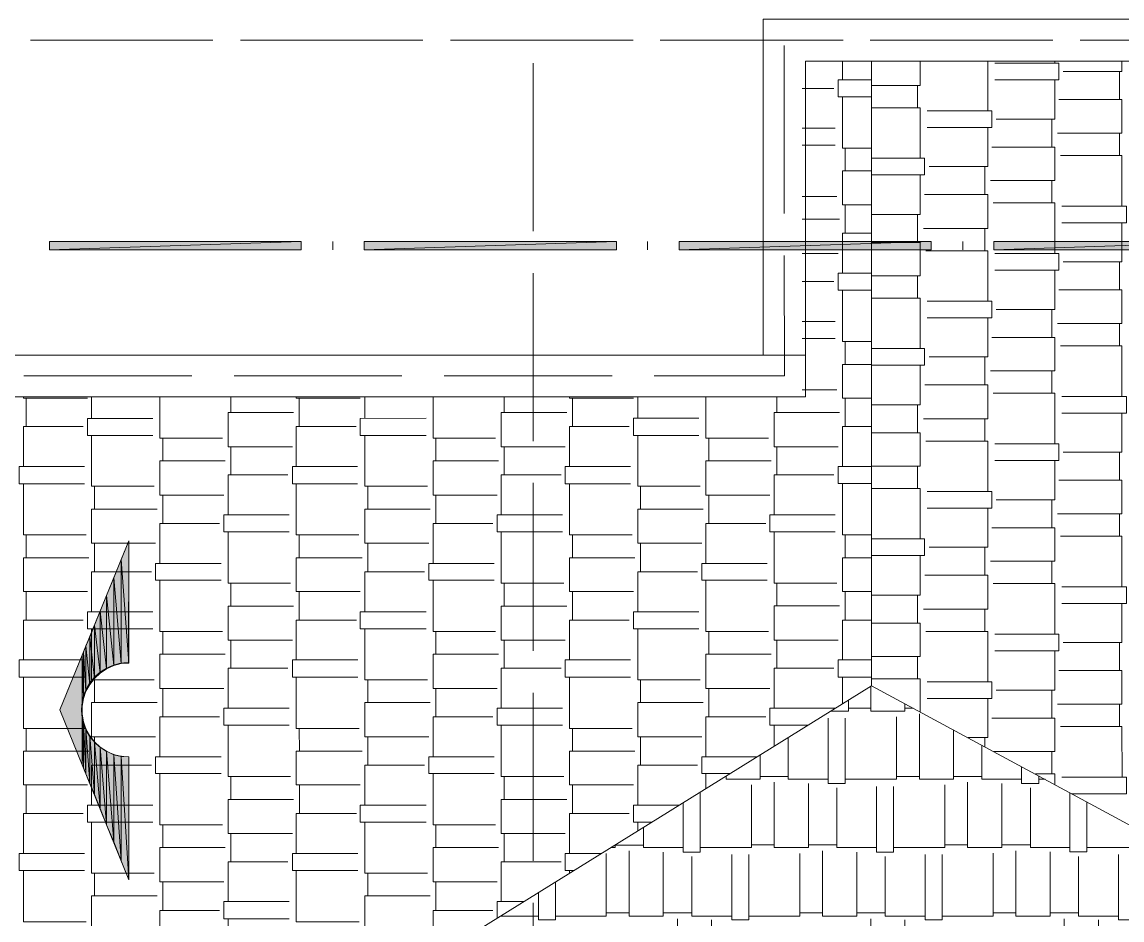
# Model space of a CAD drawing. Header units: metres. Extents: x 14 to 155, y 0 to 125.
# Drawn here: x 105.576 to 109.506, y 102.173 to 105.381 of the extents above; entities that cross this region are included whole.
import ezdxf

# ---------------------------------------------------------------- set-up
doc = ezdxf.new("R2010")
doc.units = ezdxf.units.M
doc.layers.add('PDF2_Geometry', color=7, linetype='Continuous', true_color=0xffbe80)
doc.layers.add('PDF2_Solid Fills', color=7, linetype='Continuous')

msp = doc.modelspace()

# ---------------------------------------------------------------- linework, layer by layer
at = {"layer": 'PDF2_Geometry', "color": 0, "lineweight": 5}
for points in [[(112.995, 105.2402), (112.9949, 107.5903), (104.2263, 107.5899), (104.2264, 105.4435), (104.2264, 104.0414), (108.375, 104.0416), (108.3749, 105.2401)], [(112.8446, 105.3907), (108.2245, 105.3905), (108.2246, 104.1905), (104.3768, 104.1903), (104.3767, 107.4396), (112.8446, 107.4399)]]:
    msp.add_lwpolyline(points, close=True, dxfattribs=at)
at = {"layer": 'PDF2_Geometry', "color": 0, "lineweight": 0}
for points in [[(105.6066, 105.3152), (106.2067, 105.3153)], [(105.6583, 105.3152), (106.2583, 105.3153)], [(106.357, 105.3153), (106.9571, 105.3153)], [(106.4088, 105.3153), (107.0088, 105.3153)], [(107.1074, 105.3153), (107.7075, 105.3153)], [(107.1592, 105.3153), (107.7592, 105.3153)], [(107.8564, 105.3153), (108.4564, 105.3153)], [(107.9096, 105.3153), (108.5096, 105.3153)], [(108.2997, 105.2965), (108.2997, 104.6965)], [(108.6068, 105.3153), (109.2068, 105.3154)], [(108.6585, 105.3153), (109.2585, 105.3154)], [(109.3572, 105.3154), (109.9572, 105.3154)], [(109.4089, 105.3154), (110.0089, 105.3154)], [(107.402, 105.2338), (107.402, 104.6338)], [(108.508, 105.2401), (108.508, 105.1742)], [(108.6115, 105.1539), (108.7854, 105.1539), (108.7854, 105.2401)], [(109.0267, 105.0631), (109.0267, 105.2401)], [(109.0517, 105.1744), (109.2805, 105.1744), (109.2805, 105.2339), (109.0517, 105.2339)], [(109.2663, 105.2339), (109.2663, 105.2402)], [(109.2961, 105.2041), (109.5061, 105.2041), (109.5061, 105.2401)], [(108.6115, 105.1743), (108.4924, 105.1743), (108.4924, 105.1132), (108.6115, 105.1132)], [(109.0564, 105.0334), (109.2663, 105.0334), (109.2663, 105.1744)], [(109.4967, 105.1039), (109.4967, 105.2041)], [(108.3639, 105.1429), (108.4767, 105.1429)], [(108.776, 105.074), (108.776, 105.1539)], [(108.508, 105.1132), (108.5081, 104.9299), (108.6115, 104.9299)], [(109.2758, 104.9832), (109.5061, 104.9832), (109.5061, 105.1039), (109.2805, 105.1039)], [(108.7854, 104.8938), (108.7854, 105.074), (108.6115, 105.074)], [(108.8105, 105.0035), (109.0408, 105.0035), (109.0408, 105.0631), (108.8105, 105.0631)], [(109.2554, 104.933), (109.2554, 105.0333)], [(108.364, 105.0019), (108.4814, 105.0019)], [(108.8168, 104.8641), (109.0267, 104.8641), (109.0267, 105.0035)], [(109.4967, 104.9033), (109.4967, 104.9832)], [(108.364, 104.9409), (108.4814, 104.9409)], [(109.0361, 104.814), (109.2663, 104.814), (109.2663, 104.933), (109.0408, 104.933)], [(108.5175, 104.9299), (108.5175, 104.8484)], [(108.6115, 104.8343), (108.801, 104.8343), (108.801, 104.8938), (108.6115, 104.8938)], [(109.5061, 104.7231), (109.5061, 104.9033), (109.2868, 104.9033)], [(109.0157, 104.7639), (109.0157, 104.8641)], [(108.6115, 104.8485), (108.5081, 104.8484), (108.5081, 104.7278), (108.6115, 104.7278)], [(108.6115, 104.6934), (108.7854, 104.6934), (108.7854, 104.8344)], [(109.2554, 104.7341), (109.2554, 104.814)], [(108.364, 104.7576), (108.4877, 104.7576)], [(108.7965, 104.6432), (109.0267, 104.6432), (109.0267, 104.7639), (108.8011, 104.7639)], [(109.2664, 104.5539), (109.2663, 104.7341), (109.0455, 104.7341)], [(108.5175, 104.7278), (108.5175, 104.626)], [(109.2915, 104.6636), (109.5217, 104.6636), (109.5217, 104.7231), (109.2915, 104.7231)], [(108.364, 104.6761), (108.4971, 104.6761)], [(108.776, 104.5931), (108.776, 104.6933)], [(109.2962, 104.5242), (109.5061, 104.5242), (109.5061, 104.6636)], [(108.6115, 104.626), (108.5081, 104.626), (108.5081, 104.4834)], [(109.0157, 104.5634), (109.0157, 104.6432)], [(106.6861, 104.5664), (106.6861, 104.5962)], [(107.8109, 104.5664), (107.8109, 104.5962)], [(108.6115, 104.474), (108.7854, 104.474), (108.7854, 104.5931), (108.6115, 104.5931)], [(108.9374, 104.5665), (108.9374, 104.5963)], [(108.2997, 104.5461), (108.2998, 104.1168), (107.8345, 104.1168)], [(108.364, 104.5539), (108.4924, 104.5539)], [(109.0267, 104.3832), (109.0267, 104.5634), (108.8058, 104.5634)], [(109.0518, 104.4944), (109.2805, 104.4944), (109.2805, 104.5539), (109.0517, 104.5539)], [(109.4967, 104.4239), (109.4967, 104.5241)], [(107.4021, 104.4833), (107.4021, 103.8833)], [(108.6115, 104.4834), (108.4924, 104.4834), (108.4924, 104.4222)], [(108.776, 104.3941), (108.776, 104.474)], [(109.0564, 104.3534), (109.2664, 104.3534), (109.2664, 104.4944)], [(108.364, 104.4536), (108.4768, 104.4536)], [(108.4924, 104.4223), (108.6115, 104.4223)], [(108.5081, 104.4223), (108.5081, 104.239), (108.6115, 104.2391)], [(109.2758, 104.3033), (109.5061, 104.3033), (109.5061, 104.424)], [(109.5061, 104.4239), (109.2805, 104.4239)], [(108.7854, 104.2139), (108.7854, 104.3941), (108.6115, 104.3941)], [(108.8105, 104.3236), (109.0408, 104.3236), (109.0408, 104.3832), (108.8105, 104.3832)], [(109.2554, 104.2531), (109.2554, 104.3534)], [(108.364, 104.311), (108.4815, 104.311)], [(108.8168, 104.1842), (109.0267, 104.1842), (109.0267, 104.3236)], [(109.4967, 104.2233), (109.4967, 104.3032)], [(108.364, 104.2499), (108.4815, 104.2499)], [(108.5175, 104.239), (108.5176, 104.1576)], [(109.0361, 104.1341), (109.2664, 104.1341), (109.2664, 104.2531), (109.0408, 104.2531)], [(109.5061, 104.2233), (109.2868, 104.2233)], [(109.5061, 104.0432), (109.5061, 104.2234)], [(108.6115, 104.1544), (108.8011, 104.1544), (108.8011, 104.2139), (108.6115, 104.2139)], [(109.0158, 104.0839), (109.0158, 104.1841)], [(108.6115, 104.1576), (108.5081, 104.1576), (108.5081, 104.0369), (108.6115, 104.0369)], [(108.6115, 104.0134), (108.7854, 104.0134), (108.7854, 104.1544)], [(105.5831, 104.1167), (106.1832, 104.1167)], [(106.3336, 104.1167), (106.9336, 104.1167)], [(107.0841, 104.1167), (107.6841, 104.1168)], [(109.2554, 104.0542), (109.2554, 104.1341)], [(108.364, 104.0666), (108.4877, 104.0666)], [(108.7965, 103.9633), (109.0267, 103.9633), (109.0267, 104.084)], [(109.0267, 104.0839), (108.8012, 104.0839)], [(105.5816, 104.0415), (105.5816, 104.0368), (105.8103, 104.0368)], [(105.591, 104.0368), (105.591, 103.935)], [(105.8245, 104.0415), (105.8245, 103.9647)], [(106.0688, 104.0415), (106.0688, 103.8942), (106.2929, 103.8942)], [(106.3226, 104.0415), (106.3226, 103.9851)], [(106.556, 104.0415), (106.556, 104.0368), (106.7848, 104.0368)], [(106.567, 104.0368), (106.567, 103.935)], [(106.8005, 104.0415), (106.8005, 103.9647)], [(107.0449, 104.0415), (107.0449, 103.8943), (107.2674, 103.8943)], [(107.2987, 104.0416), (107.2987, 103.9851)], [(107.5321, 104.0416), (107.5321, 104.0369), (107.7609, 104.0369)], [(107.5431, 104.0369), (107.5431, 103.9351)], [(107.7765, 104.0416), (107.7765, 103.9648)], [(108.0193, 104.0416), (108.0194, 103.8943), (108.2434, 103.8943)], [(108.2731, 104.0416), (108.2731, 103.9852)], [(108.5176, 104.0369), (108.5176, 103.9351)], [(109.2664, 103.874), (109.2664, 104.0542), (109.0455, 104.0542)], [(109.2915, 103.9837), (109.5218, 103.9837), (109.5218, 104.0432), (109.2915, 104.0432)], [(108.776, 103.9132), (108.776, 104.0134)], [(106.0438, 103.9647), (105.8103, 103.9647), (105.8103, 103.9036)], [(106.5467, 103.9851), (106.3132, 103.9851), (106.3132, 103.8629), (106.542, 103.8629)], [(107.0198, 103.9648), (106.7848, 103.9647), (106.7848, 103.9036)], [(107.5227, 103.9851), (107.2877, 103.9851), (107.2877, 103.863), (107.5165, 103.863)], [(107.9943, 103.9648), (107.7609, 103.9648), (107.7609, 103.9037)], [(108.4972, 103.9852), (108.2638, 103.9852), (108.2638, 103.863), (108.4925, 103.863)], [(109.0158, 103.8834), (109.0158, 103.9632)], [(109.2962, 103.8443), (109.5061, 103.8443), (109.5061, 103.9837)], [(105.7947, 103.935), (105.5816, 103.935), (105.5816, 103.7924)], [(106.7706, 103.935), (106.556, 103.935), (106.556, 103.7924)], [(107.7452, 103.9351), (107.5321, 103.9351), (107.5321, 103.7925)], [(108.6115, 103.9351), (108.5081, 103.9351), (108.5081, 103.7925)], [(108.6115, 103.7941), (108.7854, 103.7941), (108.7854, 103.9132), (108.6115, 103.9132)], [(105.8103, 103.9037), (106.0438, 103.9037)], [(105.8245, 103.9037), (105.8245, 103.722)], [(106.0798, 103.8942), (106.0798, 103.8127)], [(106.7848, 103.9037), (107.0198, 103.9037)], [(106.8005, 103.9037), (106.8005, 103.722)], [(107.0542, 103.8943), (107.0543, 103.8128)], [(107.7609, 103.9038), (107.9943, 103.9038)], [(107.7765, 103.9038), (107.7765, 103.7221)], [(108.0303, 103.8943), (108.0303, 103.8128)], [(109.0267, 103.8834), (108.8059, 103.8834)], [(109.0267, 103.7033), (109.0267, 103.8835)], [(109.0518, 103.8145), (109.2805, 103.8145), (109.2805, 103.874), (109.0518, 103.874)], [(106.3226, 103.8629), (106.3226, 103.7627)], [(107.2987, 103.863), (107.2987, 103.7627)], [(108.2731, 103.863), (108.2732, 103.7628)], [(109.4967, 103.744), (109.4967, 103.8442)], [(105.7994, 103.7924), (105.5659, 103.7924), (105.5659, 103.7313), (105.7994, 103.7313)], [(106.3023, 103.8128), (106.0688, 103.8127), (106.0688, 103.6906), (106.2976, 103.6906)], [(106.7754, 103.7924), (106.542, 103.7924), (106.542, 103.7313), (106.7754, 103.7313)], [(107.2783, 103.8128), (107.0449, 103.8128), (107.0449, 103.6906), (107.2736, 103.6906)], [(107.7499, 103.7925), (107.5165, 103.7925), (107.5165, 103.7313), (107.7499, 103.7313)], [(108.2528, 103.8128), (108.0194, 103.8128), (108.0194, 103.6907), (108.2481, 103.6907)], [(108.6115, 103.7925), (108.4924, 103.7925), (108.4924, 103.7314), (108.6115, 103.7314)], [(108.776, 103.7142), (108.776, 103.7941)], [(109.0565, 103.6734), (109.2664, 103.6735), (109.2664, 103.8145)], [(106.5263, 103.7627), (106.3132, 103.7627), (106.3132, 103.6201)], [(107.5023, 103.7627), (107.2877, 103.7627), (107.2877, 103.6201)], [(108.4769, 103.7628), (108.2638, 103.7628), (108.2638, 103.6202)], [(105.5816, 103.7313), (105.5816, 103.548), (105.8056, 103.548)], [(105.8245, 103.7219), (106.0486, 103.7219)], [(105.8355, 103.7219), (105.8355, 103.6404)], [(106.556, 103.7313), (106.5561, 103.548), (106.7801, 103.548)], [(106.8005, 103.7219), (107.0245, 103.7219)], [(106.8114, 103.7219), (106.8114, 103.6405)], [(107.4021, 103.7345), (107.4021, 103.1345)], [(107.5321, 103.7313), (107.5321, 103.548), (107.7562, 103.5481)], [(107.7765, 103.722), (107.999, 103.722)], [(107.7859, 103.722), (107.7859, 103.6405)], [(108.5081, 103.7314), (108.5081, 103.5481), (108.6115, 103.5481)], [(108.7854, 103.534), (108.7854, 103.7142), (108.6115, 103.7142)], [(109.2759, 103.6233), (109.5061, 103.6233), (109.5061, 103.744), (109.2805, 103.744)], [(106.0798, 103.6906), (106.0798, 103.5888)], [(107.0543, 103.6906), (107.0543, 103.5888)], [(108.0303, 103.6907), (108.0303, 103.5888)], [(108.8106, 103.6437), (109.0408, 103.6437), (109.0408, 103.7033), (108.8106, 103.7033)], [(109.2554, 103.5732), (109.2554, 103.6735)], [(106.0595, 103.6404), (105.8245, 103.6404), (105.8245, 103.5183), (106.0533, 103.5183)], [(107.0339, 103.6405), (106.8005, 103.6405), (106.8005, 103.5183), (107.0292, 103.5183)], [(108.01, 103.6405), (107.7765, 103.6405), (107.7765, 103.5183), (108.0053, 103.5183)], [(108.8168, 103.5042), (109.0268, 103.5042), (109.0268, 103.6436)], [(106.531, 103.6201), (106.2976, 103.6201), (106.2976, 103.559), (106.531, 103.559)], [(107.5071, 103.6201), (107.2736, 103.6201), (107.2736, 103.559), (107.5071, 103.559)], [(108.4816, 103.6202), (108.2481, 103.6202), (108.2481, 103.559), (108.4816, 103.559)], [(109.4967, 103.5434), (109.4967, 103.6233)], [(106.2819, 103.5888), (106.0688, 103.5888), (106.0688, 103.4462)], [(106.3132, 103.559), (106.3132, 103.3757), (106.5357, 103.3757)], [(107.258, 103.5888), (107.0449, 103.5888), (107.0449, 103.4462)], [(107.2877, 103.559), (107.2877, 103.3757), (107.5118, 103.3757)], [(108.234, 103.5889), (108.0194, 103.5888), (108.0194, 103.4462)], [(108.2638, 103.559), (108.2638, 103.3757), (108.4879, 103.3758)], [(109.0361, 103.4542), (109.2664, 103.4542), (109.2664, 103.5732), (109.0408, 103.5732)], [(105.591, 103.548), (105.591, 103.4665)], [(105.8355, 103.5183), (105.8355, 103.4164)], [(106.567, 103.548), (106.567, 103.4665)], [(106.8114, 103.5183), (106.8114, 103.4165)], [(107.5431, 103.548), (107.5431, 103.4666)], [(107.7859, 103.5183), (107.7859, 103.4165)], [(108.5176, 103.5481), (108.5176, 103.4666)], [(108.6115, 103.4745), (108.8011, 103.4745), (108.8011, 103.534), (108.6115, 103.534)], [(109.5061, 103.3632), (109.5061, 103.5434), (109.2868, 103.5434)], [(109.0158, 103.404), (109.0158, 103.5042)], [(105.815, 103.4665), (105.5816, 103.4665), (105.5816, 103.3458)], [(106.2882, 103.4462), (106.0532, 103.4462), (106.0532, 103.3866), (106.2882, 103.3866)], [(106.7911, 103.4665), (106.5561, 103.4665), (106.5561, 103.3459)], [(107.2627, 103.4462), (107.0292, 103.4462), (107.0292, 103.3867), (107.2627, 103.3867)], [(107.7656, 103.4666), (107.5321, 103.4666), (107.5321, 103.3459)], [(108.2387, 103.4463), (108.0052, 103.4462), (108.0052, 103.3867), (108.2387, 103.3867)], [(108.6115, 103.4666), (108.5081, 103.4666), (108.5081, 103.3459)], [(108.6115, 103.3335), (108.7854, 103.3335), (108.7854, 103.4745)], [(109.2554, 103.3742), (109.2554, 103.4541)], [(106.0391, 103.4164), (105.8245, 103.4164), (105.8245, 103.2738)], [(107.0136, 103.4165), (106.8005, 103.4165), (106.8005, 103.2739)], [(107.9897, 103.4165), (107.7765, 103.4165), (107.7766, 103.2739)], [(108.7965, 103.2833), (109.0268, 103.2833), (109.0268, 103.404), (108.8012, 103.404)], [(106.0688, 103.3866), (106.0688, 103.2033), (106.2929, 103.2034)], [(106.3226, 103.3757), (106.3226, 103.2942)], [(107.0449, 103.3867), (107.0449, 103.2034), (107.2674, 103.2034)], [(107.2987, 103.3757), (107.2987, 103.2942)], [(108.0194, 103.3867), (108.0194, 103.2034), (108.2435, 103.2034)], [(108.2732, 103.3757), (108.2732, 103.2943)], [(109.2664, 103.3742), (109.0455, 103.3742)], [(109.2664, 103.1941), (109.2664, 103.3743)], [(109.2915, 103.3037), (109.5218, 103.3037), (109.5218, 103.3632), (109.2915, 103.3632)], [(105.5816, 103.3459), (105.8103, 103.3459)], [(105.5911, 103.3459), (105.5911, 103.2441)], [(106.5561, 103.346), (106.7848, 103.346)], [(106.567, 103.346), (106.567, 103.2441)], [(107.5321, 103.346), (107.7609, 103.346)], [(107.5431, 103.346), (107.5431, 103.2442)], [(108.5081, 103.346), (108.6115, 103.346)], [(108.5176, 103.346), (108.5176, 103.2442)], [(108.7761, 103.2332), (108.7761, 103.3334)], [(106.5467, 103.2942), (106.3132, 103.2942), (106.3132, 103.172), (106.542, 103.172)], [(107.5228, 103.2942), (107.2877, 103.2942), (107.2877, 103.1721), (107.5165, 103.1721)], [(108.4972, 103.2943), (108.2638, 103.2943), (108.2638, 103.1721), (108.4926, 103.1721)], [(109.0158, 103.2035), (109.0158, 103.2833)], [(109.2962, 103.1643), (109.5061, 103.1643), (109.5061, 103.3037)], [(105.7947, 103.244), (105.5816, 103.244), (105.5816, 103.1014)], [(106.0438, 103.2738), (105.8103, 103.2738), (105.8103, 103.2127), (106.0438, 103.2127)], [(106.7707, 103.2441), (106.5561, 103.2441), (106.5561, 103.1015)], [(107.0199, 103.2739), (106.7848, 103.2739), (106.7848, 103.2127), (107.0199, 103.2128)], [(107.7452, 103.2441), (107.5321, 103.2441), (107.5321, 103.1015)], [(107.9943, 103.2739), (107.7609, 103.2739), (107.7609, 103.2128), (107.9943, 103.2128)], [(108.6115, 103.2441), (108.5081, 103.2441), (108.5081, 103.1015)], [(105.8245, 103.2127), (105.8245, 103.031), (106.0486, 103.031)], [(106.0798, 103.2033), (106.0798, 103.1219)], [(106.8005, 103.2127), (106.8005, 103.0311), (107.0246, 103.0311)], [(107.0543, 103.2034), (107.0543, 103.1219)], [(107.7766, 103.2128), (107.7766, 103.0311), (107.999, 103.0311)], [(108.0303, 103.2034), (108.0304, 103.1219)], [(108.6115, 103.1141), (108.7854, 103.1141), (108.7854, 103.2332), (108.6115, 103.2332)], [(109.0268, 103.0233), (109.0268, 103.2035), (108.8059, 103.2035)], [(106.3226, 103.172), (106.3226, 103.0718)], [(107.2987, 103.1721), (107.2987, 103.0719)], [(108.2732, 103.1721), (108.2732, 103.0719)], [(109.0518, 103.1346), (109.2806, 103.1346), (109.2806, 103.1941), (109.0518, 103.1941)], [(109.4968, 103.0641), (109.4968, 103.1643)], [(109.0565, 102.9935), (109.2664, 102.9936), (109.2664, 103.1346)], [(105.7994, 103.1015), (105.5659, 103.1015), (105.5659, 103.0404), (105.7994, 103.0404)], [(106.3023, 103.1219), (106.0688, 103.1219), (106.0688, 102.9997), (106.2976, 102.9997)], [(106.7755, 103.1016), (106.542, 103.1015), (106.542, 103.0404), (106.7755, 103.0404)], [(107.2784, 103.1219), (107.0449, 103.1219), (107.0449, 102.9997), (107.2737, 102.9998)], [(107.7499, 103.1016), (107.5165, 103.1016), (107.5165, 103.0405), (107.7499, 103.0405)], [(108.2528, 103.122), (108.0194, 103.1219), (108.0194, 102.9998), (108.2481, 102.9998)], [(108.6115, 103.1016), (108.4925, 103.1016), (108.4925, 103.0405), (108.6115, 103.0405)], [(108.7761, 103.0342), (108.7761, 103.1141)], [(106.5264, 103.0717), (106.3132, 103.0717), (106.3133, 102.9291)], [(107.5023, 103.0718), (107.2877, 103.0718), (107.2877, 102.9292)], [(108.4769, 103.0718), (108.2638, 103.0718), (108.2638, 102.9292)], [(109.2759, 102.9434), (109.5061, 102.9434), (109.5061, 103.0641), (109.2806, 103.0641)], [(105.5816, 103.0404), (105.5816, 102.8571), (105.8057, 102.8571)], [(105.8355, 103.031), (105.8355, 102.9495)], [(106.5561, 103.0404), (106.5561, 102.8571), (106.7802, 102.8571)], [(106.8115, 103.0311), (106.8115, 102.9496)], [(107.5321, 103.0405), (107.5322, 102.8572), (107.7562, 102.8572)], [(107.7859, 103.0311), (107.7859, 102.9496)], [(108.5081, 103.0405), (108.5081, 102.945)], [(108.6084, 103.0092), (108.6084, 102.9183), (108.7306, 102.9183), (108.7306, 102.945)], [(108.7855, 102.9152), (108.7855, 103.0342), (108.6115, 103.0342)], [(108.8106, 102.9637), (109.0408, 102.9637), (109.0408, 103.0233), (108.8106, 103.0233)], [(106.0798, 102.9997), (106.0798, 102.8979)], [(107.0543, 102.9997), (107.0543, 102.8979)], [(107.4021, 102.9841), (107.4021, 102.3841)], [(108.0304, 102.9998), (108.0304, 102.898)], [(109.2554, 102.8932), (109.2554, 102.9935)], [(106.0596, 102.9496), (105.8245, 102.9495), (105.8245, 102.8274)], [(106.531, 102.9292), (106.2976, 102.9292), (106.2976, 102.8681), (106.531, 102.8681)], [(107.0339, 102.9496), (106.8005, 102.9496), (106.8005, 102.8274)], [(107.5071, 102.9293), (107.2737, 102.9293), (107.2737, 102.8681), (107.5071, 102.8681)], [(108.01, 102.9496), (107.7766, 102.9496), (107.7766, 102.8275)], [(108.48, 102.9293), (108.2482, 102.9293), (108.2482, 102.8682), (108.3829, 102.8682)], [(108.4643, 102.9183), (108.5286, 102.9183), (108.5286, 102.9575)], [(108.5286, 102.9293), (108.6084, 102.9293)], [(108.7306, 102.9293), (108.7604, 102.9293)], [(108.9563, 102.8243), (109.0268, 102.8243), (109.0268, 102.9637)], [(109.4968, 102.8635), (109.4968, 102.9434)], [(106.2819, 102.8978), (106.0688, 102.8978), (106.0688, 102.7552)], [(107.258, 102.8978), (107.0449, 102.8978), (107.0449, 102.7552)], [(108.234, 102.8979), (108.0194, 102.8979), (108.0194, 102.7553)], [(108.4565, 102.8932), (108.4565, 102.6598), (108.5176, 102.6598), (108.5176, 102.8932)], [(108.5176, 102.6755), (108.7009, 102.6755), (108.7009, 102.898)], [(108.7824, 102.909), (108.7824, 102.6755), (108.9045, 102.6755), (108.9045, 102.8525)], [(109.0486, 102.7742), (109.2664, 102.7742), (109.2664, 102.8932), (109.0408, 102.8932)], [(105.5911, 102.8571), (105.5911, 102.7756)], [(106.3133, 102.8681), (106.3133, 102.6848), (106.5357, 102.6848)], [(106.567, 102.8571), (106.5671, 102.7757)], [(107.2877, 102.8681), (107.2877, 102.6848), (107.5118, 102.6848)], [(107.5431, 102.8572), (107.5431, 102.7757)], [(108.2638, 102.8682), (108.2638, 102.7946)], [(109.5062, 102.6833), (109.5061, 102.8635), (109.2869, 102.8635)], [(105.8245, 102.8273), (106.0533, 102.8273)], [(105.8355, 102.8273), (105.8355, 102.7255)], [(106.8005, 102.8273), (107.0293, 102.8273)], [(106.8115, 102.8273), (106.8115, 102.7255)], [(107.7766, 102.8274), (108.0053, 102.8274)], [(107.7859, 102.8274), (107.786, 102.7255)], [(108.3139, 102.8259), (108.3139, 102.6755), (108.4565, 102.6755)], [(109.0158, 102.7914), (109.0158, 102.8243)], [(105.8151, 102.7756), (105.5816, 102.7756), (105.5816, 102.655), (105.8104, 102.655)], [(106.7911, 102.7757), (106.5561, 102.7757), (106.5561, 102.655), (106.7848, 102.655)], [(107.7656, 102.7757), (107.5322, 102.7757), (107.5322, 102.655), (107.7609, 102.655)], [(109.0048, 102.7977), (109.0048, 102.6755), (109.1474, 102.6755)], [(109.2555, 102.6943), (109.2554, 102.7742)], [(106.2882, 102.7553), (106.0532, 102.7553), (106.0532, 102.6958), (106.2882, 102.6958)], [(107.2627, 102.7553), (107.0293, 102.7553), (107.0293, 102.6958), (107.2627, 102.6958)], [(108.2027, 102.7554), (108.0052, 102.7554), (108.0052, 102.6958), (108.104, 102.6958)], [(108.0915, 102.6865), (108.0915, 102.6755), (108.2137, 102.6755), (108.2137, 102.7633)], [(106.0391, 102.7255), (105.8245, 102.7255), (105.8245, 102.5829)], [(106.0688, 102.6958), (106.0689, 102.5125), (106.2929, 102.5125)], [(107.0136, 102.7255), (106.8005, 102.7255), (106.8005, 102.5829)], [(107.0449, 102.6958), (107.0449, 102.5125), (107.2674, 102.5125)], [(107.9897, 102.7256), (107.7766, 102.7255), (107.7766, 102.5829)], [(108.0194, 102.6958), (108.0194, 102.6426)], [(109.1474, 102.7209), (109.1474, 102.6598), (109.2085, 102.6598), (109.2085, 102.688)], [(109.2664, 102.6567), (109.2664, 102.6943), (109.1975, 102.6943)], [(105.5911, 102.655), (105.5911, 102.5531)], [(106.3226, 102.6848), (106.3226, 102.6033)], [(106.5671, 102.655), (106.5671, 102.5532)], [(107.2987, 102.6848), (107.2987, 102.6034)], [(107.5431, 102.655), (107.5431, 102.5532)], [(107.9991, 102.4311), (108.1824, 102.4311), (108.1823, 102.6552)], [(108.0883, 102.6849), (108.0914, 102.6849)], [(108.2137, 102.6849), (108.3139, 102.6849)], [(108.2638, 102.6645), (108.2638, 102.4311), (108.386, 102.4311), (108.386, 102.6598)], [(108.6899, 102.4311), (108.8732, 102.4311), (108.8732, 102.6552)], [(108.7009, 102.6849), (108.7824, 102.6849)], [(108.9045, 102.6849), (109.0048, 102.6849)], [(108.9547, 102.6646), (108.9547, 102.4311), (109.0769, 102.4311), (109.0769, 102.6599)], [(109.2085, 102.6755), (109.232, 102.6755)], [(109.326, 102.6238), (109.5218, 102.6238), (109.5218, 102.6833), (109.2915, 102.6833)], [(107.9379, 102.5924), (107.9379, 102.4154), (107.9991, 102.4154), (107.9991, 102.63)], [(108.4878, 102.6442), (108.4878, 102.4311), (108.6288, 102.4311)], [(108.6288, 102.6489), (108.6288, 102.4154), (108.6899, 102.4154), (108.6899, 102.6489)], [(109.1788, 102.6442), (109.1788, 102.4311), (109.3198, 102.4311)], [(109.3197, 102.627), (109.3197, 102.4155), (109.3808, 102.4155), (109.3808, 102.5941)], [(106.0438, 102.583), (105.8104, 102.583), (105.8104, 102.5218), (106.0438, 102.5218)], [(106.5467, 102.6033), (106.3133, 102.6033), (106.3133, 102.4812)], [(107.0199, 102.583), (106.7849, 102.583), (106.7849, 102.5219), (107.0199, 102.5219)], [(107.5228, 102.6034), (107.2877, 102.6034), (107.2878, 102.4812)], [(107.9239, 102.583), (107.7609, 102.583), (107.7609, 102.5219), (107.8267, 102.5219)], [(105.7947, 102.5532), (105.5816, 102.5531), (105.5816, 102.4105)], [(106.7707, 102.5532), (106.5561, 102.5532), (106.5561, 102.4106)], [(107.7453, 102.5532), (107.5322, 102.5532), (107.5322, 102.4106)], [(105.8245, 102.5218), (105.8245, 102.3401), (106.0486, 102.3402)], [(106.0798, 102.5125), (106.0798, 102.431)], [(106.8005, 102.5219), (106.8005, 102.3402), (107.0246, 102.3402)], [(107.0543, 102.5125), (107.0543, 102.431)], [(107.7766, 102.5219), (107.7766, 102.4922)], [(107.7969, 102.5047), (107.7969, 102.4311), (107.9379, 102.4311)], [(109.3808, 102.4311), (109.5641, 102.4311), (109.5641, 102.4954)], [(106.3133, 102.4811), (106.542, 102.4811)], [(106.3226, 102.4811), (106.3227, 102.3809)], [(107.2878, 102.4811), (107.5165, 102.4811)], [(107.2987, 102.4811), (107.2987, 102.3809)], [(106.3023, 102.431), (106.0689, 102.431), (106.0689, 102.3088)], [(107.2784, 102.431), (107.0449, 102.431), (107.0449, 102.3089)], [(107.6795, 102.4311), (107.6951, 102.4311), (107.6951, 102.4404), (107.7969, 102.4404)], [(107.7453, 102.4201), (107.7453, 102.1866), (107.8674, 102.1867), (107.8674, 102.4154)], [(108.1824, 102.4405), (108.2638, 102.4405)], [(108.386, 102.4405), (108.4878, 102.4405)], [(108.4361, 102.4201), (108.4362, 102.1867), (108.5583, 102.1867), (108.5583, 102.4154)], [(108.8732, 102.4405), (108.9547, 102.4405)], [(109.0769, 102.4405), (109.1787, 102.4405)], [(109.127, 102.4201), (109.127, 102.1867), (109.2492, 102.1867), (109.2492, 102.4155)], [(105.7994, 102.4106), (105.566, 102.4106), (105.566, 102.3495), (105.7994, 102.3495)], [(106.5264, 102.3809), (106.3133, 102.3809), (106.3133, 102.2383)], [(106.7755, 102.4107), (106.542, 102.4107), (106.542, 102.3495), (106.7755, 102.3496)], [(107.5024, 102.3809), (107.2878, 102.3809), (107.2878, 102.2383)], [(107.6466, 102.4107), (107.5165, 102.4107), (107.5165, 102.3496), (107.5478, 102.3496)], [(107.6638, 102.1866), (107.6638, 102.4107)], [(107.9693, 102.3998), (107.9693, 102.1867), (108.1119, 102.1867)], [(108.1119, 102.406), (108.1119, 102.1726), (108.173, 102.1726)], [(108.1729, 102.1726), (108.1729, 102.406)], [(108.3547, 102.1867), (108.3547, 102.4107)], [(108.6601, 102.3998), (108.6601, 102.1867), (108.8027, 102.1867)], [(108.8027, 102.4061), (108.8027, 102.1726), (108.8639, 102.1726), (108.8639, 102.4061)], [(108.8639, 102.1867), (109.0456, 102.1867), (109.0455, 102.4108)], [(109.3511, 102.3998), (109.3511, 102.1867), (109.4937, 102.1867)], [(109.4936, 102.4061), (109.4936, 102.1727), (109.5547, 102.1727), (109.5547, 102.4061)], [(105.5816, 102.3495), (105.5816, 102.1662), (105.8057, 102.1662)], [(105.8355, 102.3401), (105.8355, 102.2587)], [(106.5561, 102.3495), (106.5561, 102.1663), (106.7802, 102.1663)], [(106.8115, 102.3402), (106.8115, 102.2587)], [(107.5322, 102.3496), (107.5322, 102.3402)], [(106.0689, 102.3087), (106.2976, 102.3088)], [(106.0798, 102.3087), (106.0798, 102.2069)], [(107.0449, 102.3088), (107.2737, 102.3088)], [(107.0543, 102.3088), (107.0543, 102.207)], [(107.4209, 102.2713), (107.4209, 102.1726), (107.482, 102.1726), (107.482, 102.3089)], [(106.0596, 102.2587), (105.8245, 102.2587), (105.8245, 102.1365)], [(107.034, 102.2587), (106.8005, 102.2587), (106.8005, 102.1365)], [(106.5311, 102.2383), (106.2976, 102.2383), (106.2976, 102.1771)], [(107.3677, 102.2383), (107.2737, 102.2383), (107.2737, 102.1788)], [(107.4021, 102.2336), (107.4022, 101.6336)], [(106.282, 102.2069), (106.0689, 102.2069), (106.0689, 102.0643)], [(107.258, 102.207), (107.0449, 102.207), (107.0449, 102.0644)], [(107.2862, 102.1866), (107.4209, 102.1866)], [(107.482, 102.1866), (107.6637, 102.1866)], [(107.6638, 102.1976), (107.7453, 102.1976)], [(107.8674, 102.1976), (107.9693, 102.1976)], [(108.1729, 102.1867), (108.3546, 102.1867)], [(108.3547, 102.1976), (108.4362, 102.1976)], [(108.5583, 102.1976), (108.6601, 102.1977)], [(109.0456, 102.1977), (109.127, 102.1977)], [(109.2492, 102.1977), (109.351, 102.1977)], [(106.2976, 102.1772), (106.5311, 102.1772)], [(106.3133, 102.1772), (106.3133, 101.9939), (106.5358, 101.9939)], [(107.9176, 102.1773), (107.9176, 101.9438), (108.0398, 101.9438), (108.0398, 102.1726)], [(108.6085, 102.1773), (108.6085, 101.9439), (108.7306, 101.9439), (108.7306, 102.1726)], [(109.2993, 102.1773), (109.2994, 101.9439), (109.4215, 101.9439)], [(109.4216, 101.9439), (109.4216, 102.1726)]]:
    msp.add_lwpolyline(points, dxfattribs=at)
at = {"layer": 'PDF2_Geometry', "color": 0, "lineweight": 5}
for points in [[(108.6115, 105.2401), (108.6115, 103.0091)], [(108.2246, 104.1905), (108.375, 104.1905)], [(103.4276, 99.7911), (108.6116, 103.0092), (114.5744, 99.7915)]]:
    msp.add_lwpolyline(points, dxfattribs=at)
at = {"layer": 'PDF2_Geometry', "color": 0, "lineweight": 0}
for points in [[(106.5733, 104.5664), (106.5733, 104.5962), (105.674, 104.5663)], [(106.5733, 104.5962), (105.674, 104.5663), (105.674, 104.5961)], [(107.6997, 104.5664), (107.6997, 104.5962), (106.7989, 104.5664)], [(107.6997, 104.5962), (106.7989, 104.5664), (106.7989, 104.5962)], [(108.8246, 104.5664), (108.8246, 104.5963), (107.9238, 104.5664)], [(108.8246, 104.5963), (107.9238, 104.5664), (107.9238, 104.5962)], [(109.9494, 104.5665), (109.9494, 104.5963), (109.0487, 104.5665)], [(109.9494, 104.5963), (109.0487, 104.5665), (109.0487, 104.5963)], [(105.931, 103.4602), (105.9576, 103.0906), (105.9576, 103.5276)], [(105.9044, 103.3945), (105.931, 103.0891), (105.931, 103.4603)], [(105.931, 103.089), (105.931, 103.4602), (105.9576, 103.0906)], [(105.8778, 103.3319), (105.9044, 103.0812), (105.9044, 103.3945)], [(105.9044, 103.0812), (105.9044, 103.3945), (105.931, 103.0891)], [(105.8558, 103.2753), (105.8778, 103.0701), (105.8778, 103.3318)], [(105.8778, 103.0702), (105.8778, 103.3319), (105.9044, 103.0812)], [(105.8355, 103.2253), (105.8558, 103.0545), (105.8558, 103.2754)], [(105.8558, 103.0545), (105.8558, 103.2753), (105.8778, 103.0701)], [(105.8182, 103.183), (105.8355, 103.0357), (105.8355, 103.2253)], [(105.8355, 103.0357), (105.8355, 103.2253), (105.8558, 103.0545)], [(105.8041, 103.1516), (105.8181, 103.0138), (105.8181, 103.1829)], [(105.8182, 103.0138), (105.8182, 103.183), (105.8355, 103.0357)], [(105.7916, 103.1187), (105.7963, 102.9636), (105.7963, 103.1296)], [(105.7963, 103.1296), (105.8042, 102.9902), (105.8042, 103.1516)], [(105.7963, 102.9636), (105.7963, 103.1296), (105.8042, 102.9902)], [(105.8041, 102.9902), (105.8041, 103.1516), (105.8181, 103.0138)], [(105.7116, 102.9229), (105.7915, 102.7271), (105.7915, 103.1188)], [(105.7916, 102.937), (105.7916, 103.1187), (105.7963, 102.9636)], [(105.7916, 102.7271), (105.7916, 102.9088), (105.7963, 102.7161)], [(105.7916, 102.9088), (105.7963, 102.7161), (105.7963, 102.8806)], [(105.7963, 102.7161), (105.7963, 102.8806), (105.8042, 102.6942)], [(105.7963, 102.8806), (105.8042, 102.6942), (105.8042, 102.8555)], [(105.8041, 102.6942), (105.8041, 102.8555), (105.8181, 102.6613)], [(105.8041, 102.8555), (105.8181, 102.6613), (105.8181, 102.8305)], [(105.8182, 102.6613), (105.8182, 102.8305), (105.8355, 102.6206)], [(105.8182, 102.8305), (105.8355, 102.6206), (105.8355, 102.8085)], [(105.8355, 102.6206), (105.8355, 102.8085), (105.8558, 102.5704)], [(105.8355, 102.8085), (105.8558, 102.5704), (105.8558, 102.7898)], [(105.8558, 102.5704), (105.8558, 102.7897), (105.8778, 102.5125)], [(105.8558, 102.7897), (105.8778, 102.5125), (105.8778, 102.7756)], [(105.8778, 102.5125), (105.8778, 102.7756), (105.9044, 102.4513)], [(105.8778, 102.7756), (105.9044, 102.4513), (105.9044, 102.7632)], [(105.9044, 102.4513), (105.9044, 102.7631), (105.931, 102.3839)], [(105.9044, 102.7631), (105.931, 102.3839), (105.931, 102.7569)], [(105.931, 102.384), (105.931, 102.7569), (105.9577, 102.3166)], [(105.931, 102.7569), (105.9577, 102.3166), (105.9577, 102.7553)]]:
    msp.add_lwpolyline(points, close=True, dxfattribs=at)
msp.add_lwpolyline([(105.9569, 103.0921, 0.999831), (105.9577, 102.7553), (105.9577, 102.3166), (105.7116, 102.9229), (105.9576, 103.5276), (105.9569, 103.0921)], format="xyb", dxfattribs=at)
at = {"layer": 'PDF2_Solid Fills', "color": 0, "transparency": 33554559}
for points in [[(105.674, 104.5961), (105.674, 104.5663), (106.5733, 104.5962)], [(105.674, 104.5663), (106.5733, 104.5664), (106.5733, 104.5962)], [(106.7988, 104.5962), (106.7988, 104.5664), (107.6996, 104.5962)], [(106.7988, 104.5664), (107.6996, 104.5664), (107.6996, 104.5962)], [(107.9237, 104.5962), (107.9237, 104.5664), (108.8246, 104.5963)], [(107.9237, 104.5664), (108.8246, 104.5664), (108.8246, 104.5963)], [(109.0487, 104.5963), (109.0487, 104.5665), (109.9494, 104.5963)], [(109.0487, 104.5665), (109.9494, 104.5665), (109.9494, 104.5963)], [(105.931, 103.4603), (105.9576, 103.0906), (105.9576, 103.5276)], [(105.9044, 103.3945), (105.931, 103.089), (105.931, 103.4603)], [(105.931, 103.089), (105.9576, 103.0906), (105.931, 103.4603)], [(105.8778, 103.3318), (105.9044, 103.0812), (105.9044, 103.3945)], [(105.9044, 103.0812), (105.931, 103.089), (105.9044, 103.3945)], [(105.8558, 103.2754), (105.8778, 103.0702), (105.8778, 103.3318)], [(105.8778, 103.0702), (105.9044, 103.0812), (105.8778, 103.3318)], [(105.8355, 103.2253), (105.8558, 103.0545), (105.8558, 103.2754)], [(105.8558, 103.0545), (105.8778, 103.0702), (105.8558, 103.2754)], [(105.8181, 103.1829), (105.8355, 103.0357), (105.8355, 103.2253)], [(105.8355, 103.0357), (105.8558, 103.0545), (105.8355, 103.2253)], [(105.8041, 103.1516), (105.8181, 103.0137), (105.8181, 103.1829)], [(105.8181, 103.0137), (105.8355, 103.0357), (105.8181, 103.1829)], [(105.7916, 103.1187), (105.7962, 102.9636), (105.7962, 103.1296)], [(105.7962, 103.1296), (105.8041, 102.9902), (105.8041, 103.1516)], [(105.7962, 102.9636), (105.8041, 102.9902), (105.7962, 103.1296)], [(105.8041, 102.9902), (105.8181, 103.0137), (105.8041, 103.1516)], [(105.7117, 102.9229), (105.7916, 102.7271), (105.7916, 103.1188)], [(105.7916, 102.9369), (105.7962, 102.9636), (105.7916, 103.1187)], [(105.7962, 102.7161), (105.7962, 102.8806), (105.7916, 102.9089)], [(105.7916, 102.7271), (105.7962, 102.7161), (105.7916, 102.9089)], [(105.8041, 102.6942), (105.8041, 102.8556), (105.7962, 102.8806)], [(105.7962, 102.7161), (105.8041, 102.6942), (105.7962, 102.8806)], [(105.8181, 102.6613), (105.8181, 102.8306), (105.8041, 102.8556)], [(105.8041, 102.6942), (105.8181, 102.6613), (105.8041, 102.8556)], [(105.8355, 102.6206), (105.8355, 102.8085), (105.8181, 102.8305)], [(105.8181, 102.6613), (105.8355, 102.6206), (105.8181, 102.8305)], [(105.8558, 102.5704), (105.8558, 102.7897), (105.8355, 102.8085)], [(105.8355, 102.6206), (105.8558, 102.5704), (105.8355, 102.8085)], [(105.8778, 102.5125), (105.8778, 102.7756), (105.8558, 102.7897)], [(105.8558, 102.5704), (105.8778, 102.5125), (105.8558, 102.7897)], [(105.9044, 102.4513), (105.9044, 102.7631), (105.8778, 102.7756)], [(105.8778, 102.5125), (105.9044, 102.4513), (105.8778, 102.7756)], [(105.931, 102.3839), (105.931, 102.7568), (105.9044, 102.7631)], [(105.9044, 102.4513), (105.931, 102.3839), (105.9044, 102.7631)], [(105.9577, 102.3166), (105.9577, 102.7553), (105.931, 102.7568)], [(105.931, 102.3839), (105.9577, 102.3166), (105.931, 102.7568)]]:
    msp.add_solid(points, dxfattribs=at)

doc.saveas('drawing.dxf')
